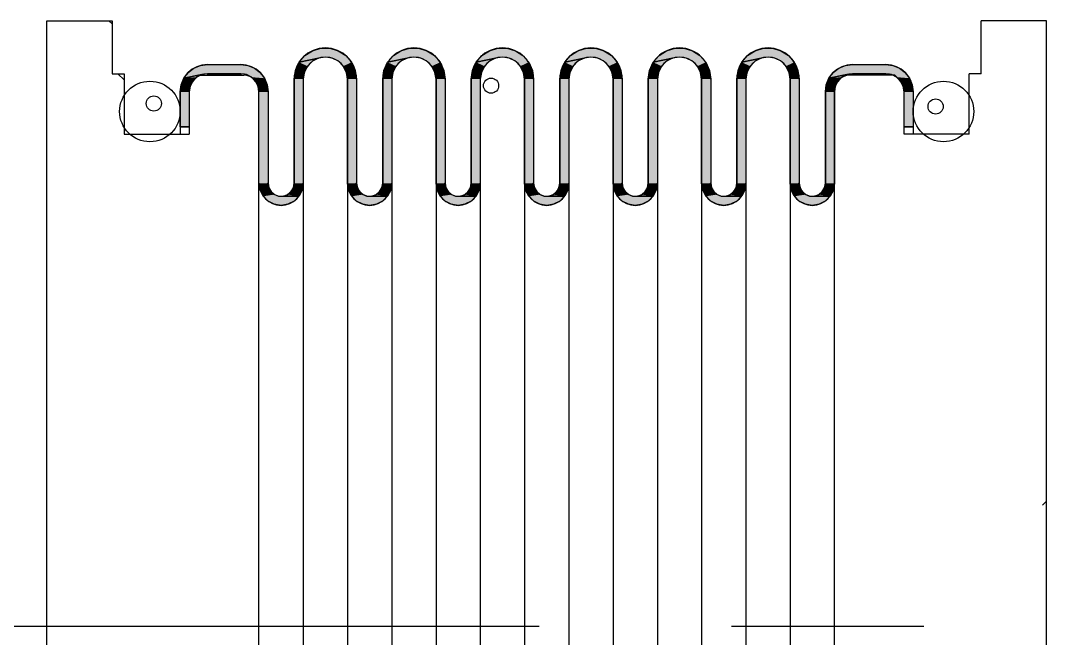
# Model space of a CAD drawing. Header units: millimetres. Extents: x -29 to 3384, y -388 to 1226.
# Drawn here: x 1459.04 to 1493.26, y 778.72 to 799.12 of the extents above; entities that cross this region are included whole.
import ezdxf

# ---------------------------------------------------------------- set-up
doc = ezdxf.new("R2010")
doc.units = ezdxf.units.MM
doc.linetypes.add('CENTER', pattern=[50.8, 31.75, -6.35, 6.35, -6.35])
doc.layers.add('DEFAULT_1', color=7, linetype='CENTER')

# ---------------------------------------------------------------- blocks, each defined once
blk = doc.blocks.new('*U2')
at = {"color": 2, "linetype": 'Continuous', "extrusion": (0, 0, -1)}
for points in [[(-117.36, 246.525), (-119.566, 246.208), (-116.866, 246.208)], [(-117.923, 246.69), (-119.072, 246.525), (-117.36, 246.525)], [(-119.072, 246.525), (-119.566, 246.208), (-117.36, 246.525)], [(-119.072, 246.525), (-117.923, 246.69), (-118.509, 246.69)], [(-116.866, 246.208), (-117.764, 246.04), (-116.482, 245.764)], [(-116.866, 246.208), (-118.216, 246.111), (-117.764, 246.04)], [(-119.566, 246.208), (-118.216, 246.111), (-116.866, 246.208)], [(-119.566, 246.208), (-118.668, 246.04), (-118.216, 246.111)], [(-119.566, 246.208), (-119.95, 245.764), (-118.668, 246.04)], [(-118.668, 246.04), (-119.95, 245.764), (-119.075, 245.832)], [(-119.075, 245.832), (-119.95, 245.764), (-119.398, 245.509)], [(-119.95, 245.764), (-120.194, 245.231), (-119.398, 245.509)], [(-119.398, 245.509), (-120.194, 245.231), (-119.606, 245.101)], [(-120.194, 245.231), (-120.277, 244.65), (-119.606, 245.101)], [(-119.606, 245.101), (-120.277, 244.65), (-119.677, 244.65)], [(-119.677, 244.65), (-120.277, 237.773), (-119.677, 237.773)], [(-120.277, 244.65), (-120.277, 237.773), (-119.677, 244.65)], [(-120.277, 237.773), (-119.749, 237.321), (-119.677, 237.773)]]:
    blk.add_solid(points, dxfattribs=at)
blk = doc.blocks.new('*U3')
at = {"color": 2, "linetype": 'Continuous', "extrusion": (0, 0, -1)}
for points in [[(-123.206, 246.525), (-125.412, 246.208), (-122.712, 246.208)], [(-123.769, 246.69), (-124.918, 246.525), (-123.206, 246.525)], [(-124.918, 246.525), (-125.412, 246.208), (-123.206, 246.525)], [(-124.918, 246.525), (-123.769, 246.69), (-124.355, 246.69)], [(-122.712, 246.208), (-123.61, 246.04), (-122.328, 245.764)], [(-122.712, 246.208), (-124.062, 246.111), (-123.61, 246.04)], [(-125.412, 246.208), (-124.062, 246.111), (-122.712, 246.208)], [(-125.412, 246.208), (-124.514, 246.04), (-124.062, 246.111)], [(-125.412, 246.208), (-125.796, 245.764), (-124.514, 246.04)], [(-124.514, 246.04), (-125.796, 245.764), (-124.921, 245.832)], [(-124.921, 245.832), (-125.796, 245.764), (-125.245, 245.509)], [(-125.796, 245.764), (-126.04, 245.231), (-125.245, 245.509)], [(-125.245, 245.509), (-126.04, 245.231), (-125.452, 245.101)], [(-126.04, 245.231), (-126.124, 244.65), (-125.452, 245.101)], [(-125.452, 245.101), (-126.124, 244.65), (-125.524, 244.65)], [(-125.524, 244.65), (-126.124, 237.773), (-125.524, 237.773)], [(-126.124, 244.65), (-126.124, 237.773), (-125.524, 244.65)], [(-126.124, 237.773), (-125.595, 237.321), (-125.524, 237.773)]]:
    blk.add_solid(points, dxfattribs=at)
blk = doc.blocks.new('*U4')
at = {"color": 2, "linetype": 'Continuous', "extrusion": (0, 0, -1)}
for points in [[(-129.052, 246.525), (-131.258, 246.208), (-128.558, 246.208)], [(-129.615, 246.69), (-130.765, 246.525), (-129.052, 246.525)], [(-130.765, 246.525), (-131.258, 246.208), (-129.052, 246.525)], [(-130.765, 246.525), (-129.615, 246.69), (-130.202, 246.69)], [(-128.558, 246.208), (-129.457, 246.04), (-128.174, 245.764)], [(-128.558, 246.208), (-129.908, 246.111), (-129.457, 246.04)], [(-131.258, 246.208), (-129.908, 246.111), (-128.558, 246.208)], [(-131.258, 246.208), (-130.36, 246.04), (-129.908, 246.111)], [(-131.258, 246.208), (-131.643, 245.764), (-130.36, 246.04)], [(-130.36, 246.04), (-131.643, 245.764), (-130.767, 245.832)], [(-130.767, 245.832), (-131.643, 245.764), (-131.091, 245.509)], [(-131.643, 245.764), (-131.886, 245.231), (-131.091, 245.509)], [(-131.091, 245.509), (-131.886, 245.231), (-131.298, 245.101)], [(-131.886, 245.231), (-131.97, 244.65), (-131.298, 245.101)], [(-131.298, 245.101), (-131.97, 244.65), (-131.37, 244.65)], [(-131.37, 244.65), (-131.97, 237.773), (-131.37, 237.773)], [(-131.97, 244.65), (-131.97, 237.773), (-131.37, 244.65)], [(-131.97, 237.773), (-131.441, 237.321), (-131.37, 237.773)]]:
    blk.add_solid(points, dxfattribs=at)
blk = doc.blocks.new('*U5')
at = {"color": 2, "linetype": 'Continuous', "extrusion": (0, 0, -1)}
for points in [[(-134.898, 246.525), (-137.104, 246.208), (-134.404, 246.208)], [(-135.461, 246.69), (-136.611, 246.525), (-134.898, 246.525)], [(-136.611, 246.525), (-137.104, 246.208), (-134.898, 246.525)], [(-136.611, 246.525), (-135.461, 246.69), (-136.048, 246.69)], [(-134.404, 246.208), (-135.303, 246.04), (-134.02, 245.764)], [(-134.404, 246.208), (-135.754, 246.111), (-135.303, 246.04)], [(-137.104, 246.208), (-135.754, 246.111), (-134.404, 246.208)], [(-137.104, 246.208), (-136.206, 246.04), (-135.754, 246.111)], [(-137.104, 246.208), (-137.489, 245.764), (-136.206, 246.04)], [(-136.206, 246.04), (-137.489, 245.764), (-136.613, 245.832)], [(-136.613, 245.832), (-137.489, 245.764), (-136.937, 245.509)], [(-137.489, 245.764), (-137.732, 245.231), (-136.937, 245.509)], [(-136.937, 245.509), (-137.732, 245.231), (-137.144, 245.101)], [(-137.732, 245.231), (-137.816, 244.65), (-137.144, 245.101)], [(-137.144, 245.101), (-137.816, 244.65), (-137.216, 244.65)], [(-137.216, 244.65), (-137.816, 237.773), (-137.216, 237.773)], [(-137.816, 244.65), (-137.816, 237.773), (-137.216, 244.65)], [(-137.816, 237.773), (-137.287, 237.321), (-137.216, 237.773)]]:
    blk.add_solid(points, dxfattribs=at)
blk = doc.blocks.new('*U6')
at = {"color": 2, "linetype": 'Continuous', "extrusion": (0, 0, -1)}
for points in [[(-140.744, 246.525), (-142.951, 246.208), (-140.251, 246.208)], [(-141.307, 246.69), (-142.457, 246.525), (-140.744, 246.525)], [(-142.457, 246.525), (-142.951, 246.208), (-140.744, 246.525)], [(-142.457, 246.525), (-141.307, 246.69), (-141.894, 246.69)], [(-140.251, 246.208), (-141.149, 246.04), (-139.866, 245.764)], [(-140.251, 246.208), (-141.601, 246.111), (-141.149, 246.04)], [(-142.951, 246.208), (-141.601, 246.111), (-140.251, 246.208)], [(-142.951, 246.208), (-142.052, 246.04), (-141.601, 246.111)], [(-142.951, 246.208), (-143.335, 245.764), (-142.052, 246.04)], [(-142.052, 246.04), (-143.335, 245.764), (-142.46, 245.832)], [(-142.46, 245.832), (-143.335, 245.764), (-142.783, 245.509)], [(-143.335, 245.764), (-143.579, 245.231), (-142.783, 245.509)], [(-142.783, 245.509), (-143.579, 245.231), (-142.991, 245.101)], [(-143.579, 245.231), (-143.662, 244.65), (-142.991, 245.101)], [(-142.991, 245.101), (-143.662, 244.65), (-143.062, 244.65)], [(-143.062, 244.65), (-143.662, 237.773), (-143.062, 237.773)], [(-143.662, 244.65), (-143.662, 237.773), (-143.062, 244.65)], [(-143.662, 237.773), (-143.134, 237.321), (-143.062, 237.773)]]:
    blk.add_solid(points, dxfattribs=at)
blk = doc.blocks.new('*U7')
at = {"color": 2, "linetype": 'Continuous', "extrusion": (0, 0, -1)}
for points in [[(-146.59, 246.525), (-148.797, 246.208), (-146.097, 246.208)], [(-147.153, 246.69), (-148.303, 246.525), (-146.59, 246.525)], [(-148.303, 246.525), (-148.797, 246.208), (-146.59, 246.525)], [(-148.303, 246.525), (-147.153, 246.69), (-147.74, 246.69)], [(-146.097, 246.208), (-146.995, 246.04), (-145.712, 245.764)], [(-146.097, 246.208), (-147.447, 246.111), (-146.995, 246.04)], [(-148.797, 246.208), (-147.447, 246.111), (-146.097, 246.208)], [(-148.797, 246.208), (-147.898, 246.04), (-147.447, 246.111)], [(-148.797, 246.208), (-149.181, 245.764), (-147.898, 246.04)], [(-147.898, 246.04), (-149.181, 245.764), (-148.306, 245.832)], [(-148.306, 245.832), (-149.181, 245.764), (-148.629, 245.509)], [(-149.181, 245.764), (-149.425, 245.231), (-148.629, 245.509)], [(-148.629, 245.509), (-149.425, 245.231), (-148.837, 245.101)], [(-149.425, 245.231), (-149.508, 244.65), (-148.837, 245.101)], [(-148.837, 245.101), (-149.508, 244.65), (-148.908, 244.65)], [(-148.908, 244.65), (-149.508, 237.773), (-148.908, 237.773)], [(-149.508, 244.65), (-149.508, 237.773), (-148.908, 244.65)], [(-149.508, 237.773), (-148.98, 237.321), (-148.908, 237.773)]]:
    blk.add_solid(points, dxfattribs=at)
blk = doc.blocks.new('*U8')
at = {"color": 2, "linetype": 'Continuous', "extrusion": (0, 0, -1)}
for points in [[(-116.482, 245.764), (-117.034, 245.509), (-116.238, 245.231)], [(-117.764, 246.04), (-117.357, 245.832), (-116.482, 245.764)], [(-117.357, 245.832), (-117.034, 245.509), (-116.482, 245.764)], [(-116.238, 245.231), (-116.826, 245.101), (-116.154, 244.65)], [(-116.826, 245.101), (-116.754, 244.65), (-116.154, 244.65)], [(-117.034, 245.509), (-116.826, 245.101), (-116.238, 245.231)], [(-116.154, 244.65), (-116.754, 237.773), (-116.154, 237.773)], [(-116.754, 244.65), (-116.754, 237.773), (-116.154, 244.65)], [(-116.154, 237.773), (-116.683, 237.321), (-116.102, 237.478)], [(-116.754, 237.773), (-116.683, 237.321), (-116.154, 237.773)], [(-115.724, 237.027), (-116.475, 236.914), (-115.442, 236.924)], [(-115.953, 237.219), (-116.475, 236.914), (-115.724, 237.027)], [(-116.102, 237.478), (-116.683, 237.321), (-115.953, 237.219)], [(-116.683, 237.321), (-116.475, 236.914), (-115.953, 237.219)]]:
    blk.add_solid(points, dxfattribs=at)
blk = doc.blocks.new('*U9')
at = {"color": 2, "linetype": 'Continuous', "extrusion": (0, 0, -1)}
for points in [[(-122.328, 245.764), (-122.88, 245.509), (-122.084, 245.231)], [(-123.61, 246.04), (-123.203, 245.832), (-122.328, 245.764)], [(-123.203, 245.832), (-122.88, 245.509), (-122.328, 245.764)], [(-122.084, 245.231), (-122.672, 245.101), (-122.001, 244.65)], [(-122.672, 245.101), (-122.601, 244.65), (-122.001, 244.65)], [(-122.88, 245.509), (-122.672, 245.101), (-122.084, 245.231)], [(-122.001, 244.65), (-122.601, 237.773), (-122.001, 237.773)], [(-122.601, 244.65), (-122.601, 237.773), (-122.001, 244.65)], [(-122.001, 237.773), (-122.529, 237.321), (-121.949, 237.478)], [(-122.601, 237.773), (-122.529, 237.321), (-122.001, 237.773)], [(-121.57, 237.027), (-122.321, 236.914), (-121.289, 236.924)], [(-121.799, 237.219), (-122.321, 236.914), (-121.57, 237.027)], [(-121.949, 237.478), (-122.529, 237.321), (-121.799, 237.219)], [(-122.529, 237.321), (-122.321, 236.914), (-121.799, 237.219)]]:
    blk.add_solid(points, dxfattribs=at)
blk = doc.blocks.new('*U10')
at = {"color": 2, "linetype": 'Continuous', "extrusion": (0, 0, -1)}
for points in [[(-128.174, 245.764), (-128.726, 245.509), (-127.93, 245.231)], [(-129.457, 246.04), (-129.049, 245.832), (-128.174, 245.764)], [(-129.049, 245.832), (-128.726, 245.509), (-128.174, 245.764)], [(-127.93, 245.231), (-128.518, 245.101), (-127.847, 244.65)], [(-128.518, 245.101), (-128.447, 244.65), (-127.847, 244.65)], [(-128.726, 245.509), (-128.518, 245.101), (-127.93, 245.231)], [(-127.847, 244.65), (-128.447, 237.773), (-127.847, 237.773)], [(-128.447, 244.65), (-128.447, 237.773), (-127.847, 244.65)], [(-127.847, 237.773), (-128.375, 237.321), (-127.795, 237.478)], [(-128.447, 237.773), (-128.375, 237.321), (-127.847, 237.773)], [(-127.416, 237.027), (-128.168, 236.914), (-127.135, 236.924)], [(-127.645, 237.219), (-128.168, 236.914), (-127.416, 237.027)], [(-127.795, 237.478), (-128.375, 237.321), (-127.645, 237.219)], [(-128.375, 237.321), (-128.168, 236.914), (-127.645, 237.219)]]:
    blk.add_solid(points, dxfattribs=at)
blk = doc.blocks.new('*U11')
at = {"color": 2, "linetype": 'Continuous', "extrusion": (0, 0, -1)}
for points in [[(-134.02, 245.764), (-134.572, 245.509), (-133.776, 245.231)], [(-135.303, 246.04), (-134.895, 245.832), (-134.02, 245.764)], [(-134.895, 245.832), (-134.572, 245.509), (-134.02, 245.764)], [(-133.776, 245.231), (-134.364, 245.101), (-133.693, 244.65)], [(-134.364, 245.101), (-134.293, 244.65), (-133.693, 244.65)], [(-134.572, 245.509), (-134.364, 245.101), (-133.776, 245.231)], [(-133.693, 244.65), (-134.293, 237.773), (-133.693, 237.773)], [(-134.293, 244.65), (-134.293, 237.773), (-133.693, 244.65)], [(-133.693, 237.773), (-134.221, 237.321), (-133.641, 237.478)], [(-134.293, 237.773), (-134.221, 237.321), (-133.693, 237.773)], [(-133.262, 237.027), (-134.014, 236.914), (-132.981, 236.924)], [(-133.491, 237.219), (-134.014, 236.914), (-133.262, 237.027)], [(-133.641, 237.478), (-134.221, 237.321), (-133.491, 237.219)], [(-134.221, 237.321), (-134.014, 236.914), (-133.491, 237.219)]]:
    blk.add_solid(points, dxfattribs=at)
blk = doc.blocks.new('*U12')
at = {"color": 2, "linetype": 'Continuous', "extrusion": (0, 0, -1)}
for points in [[(-139.866, 245.764), (-140.418, 245.509), (-139.623, 245.231)], [(-141.149, 246.04), (-140.741, 245.832), (-139.866, 245.764)], [(-140.741, 245.832), (-140.418, 245.509), (-139.866, 245.764)], [(-139.623, 245.231), (-140.211, 245.101), (-139.539, 244.65)], [(-140.211, 245.101), (-140.139, 244.65), (-139.539, 244.65)], [(-140.418, 245.509), (-140.211, 245.101), (-139.623, 245.231)], [(-139.539, 244.65), (-140.139, 237.773), (-139.539, 237.773)], [(-140.139, 244.65), (-140.139, 237.773), (-139.539, 244.65)], [(-139.539, 237.773), (-140.067, 237.321), (-139.487, 237.478)], [(-140.139, 237.773), (-140.067, 237.321), (-139.539, 237.773)], [(-139.108, 237.027), (-139.86, 236.914), (-138.827, 236.924)], [(-139.337, 237.219), (-139.86, 236.914), (-139.108, 237.027)], [(-139.487, 237.478), (-140.067, 237.321), (-139.337, 237.219)], [(-140.067, 237.321), (-139.86, 236.914), (-139.337, 237.219)]]:
    blk.add_solid(points, dxfattribs=at)
blk = doc.blocks.new('*U13')
at = {"color": 2, "linetype": 'Continuous', "extrusion": (0, 0, -1)}
for points in [[(-145.712, 245.764), (-146.264, 245.509), (-145.469, 245.231)], [(-146.995, 246.04), (-146.588, 245.832), (-145.712, 245.764)], [(-146.588, 245.832), (-146.264, 245.509), (-145.712, 245.764)], [(-145.469, 245.231), (-146.057, 245.101), (-145.385, 244.65)], [(-146.057, 245.101), (-145.985, 244.65), (-145.385, 244.65)], [(-146.264, 245.509), (-146.057, 245.101), (-145.469, 245.231)], [(-145.385, 244.65), (-145.985, 237.773), (-145.385, 237.773)], [(-145.985, 244.65), (-145.985, 237.773), (-145.385, 244.65)], [(-145.385, 237.773), (-145.914, 237.321), (-145.333, 237.478)], [(-145.985, 237.773), (-145.914, 237.321), (-145.385, 237.773)], [(-144.954, 237.027), (-145.706, 236.914), (-144.673, 236.924)], [(-145.184, 237.219), (-145.706, 236.914), (-144.954, 237.027)], [(-145.333, 237.478), (-145.914, 237.321), (-145.184, 237.219)], [(-145.914, 237.321), (-145.706, 236.914), (-145.184, 237.219)]]:
    blk.add_solid(points, dxfattribs=at)
blk = doc.blocks.new('*U14')
at = {"color": 2, "linetype": 'Continuous', "extrusion": (0, 0, -1)}
for points in [[(-109.159, 245.084), (-110.061, 244.953), (-108.872, 244.711)], [(-109.531, 245.37), (-113.904, 245.084), (-109.159, 245.084)], [(-109.159, 245.084), (-110.431, 245.011), (-110.061, 244.953)], [(-113.904, 245.084), (-110.431, 245.011), (-109.159, 245.084)], [(-109.965, 245.55), (-113.531, 245.37), (-109.531, 245.37)], [(-113.531, 245.37), (-113.904, 245.084), (-109.531, 245.37)], [(-110.431, 245.611), (-113.097, 245.55), (-109.965, 245.55)], [(-113.097, 245.55), (-113.531, 245.37), (-109.965, 245.55)], [(-113.097, 245.55), (-110.431, 245.611), (-112.631, 245.611)], [(-113.904, 245.084), (-112.631, 245.011), (-110.431, 245.011)], [(-113.904, 245.084), (-113.002, 244.953), (-112.631, 245.011)], [(-113.904, 245.084), (-114.19, 244.711), (-113.002, 244.953)], [(-113.002, 244.953), (-114.19, 244.711), (-113.337, 244.782)], [(-113.337, 244.782), (-114.19, 244.711), (-113.602, 244.517)], [(-114.19, 244.711), (-114.37, 244.277), (-113.602, 244.517)], [(-113.602, 244.517), (-114.37, 244.277), (-113.773, 244.182)], [(-114.37, 244.277), (-114.431, 243.811), (-113.773, 244.182)], [(-113.773, 244.182), (-114.431, 243.811), (-113.831, 243.811)], [(-113.831, 243.811), (-114.431, 237.773), (-113.831, 237.773)], [(-114.431, 243.811), (-114.431, 237.773), (-113.831, 243.811)], [(-114.431, 237.773), (-113.903, 237.321), (-113.831, 237.773)]]:
    blk.add_solid(points, dxfattribs=at)
blk = doc.blocks.new('*U15')
at = {"color": 2, "linetype": 'Continuous', "extrusion": (0, 0, -1)}
for points in [[(-151.759, 245.084), (-152.661, 244.953), (-151.472, 244.711)], [(-152.131, 245.37), (-156.504, 245.084), (-151.759, 245.084)], [(-151.759, 245.084), (-153.031, 245.011), (-152.661, 244.953)], [(-156.504, 245.084), (-153.031, 245.011), (-151.759, 245.084)], [(-152.565, 245.55), (-156.131, 245.37), (-152.131, 245.37)], [(-156.131, 245.37), (-156.504, 245.084), (-152.131, 245.37)], [(-153.031, 245.611), (-155.697, 245.55), (-152.565, 245.55)], [(-155.697, 245.55), (-156.131, 245.37), (-152.565, 245.55)], [(-155.697, 245.55), (-153.031, 245.611), (-155.231, 245.611)], [(-156.504, 245.084), (-155.231, 245.011), (-153.031, 245.011)], [(-156.504, 245.084), (-155.602, 244.953), (-155.231, 245.011)], [(-156.504, 245.084), (-156.79, 244.711), (-155.602, 244.953)], [(-155.602, 244.953), (-156.79, 244.711), (-155.937, 244.782)], [(-155.937, 244.782), (-156.79, 244.711), (-156.202, 244.517)], [(-156.79, 244.711), (-156.97, 244.277), (-156.202, 244.517)], [(-156.202, 244.517), (-156.97, 244.277), (-156.373, 244.182)], [(-156.97, 244.277), (-157.031, 243.811), (-156.373, 244.182)], [(-156.373, 244.182), (-157.031, 243.811), (-156.431, 243.811)], [(-156.431, 243.811), (-157.031, 241.511), (-156.431, 241.511)], [(-157.031, 243.811), (-157.031, 241.511), (-156.431, 243.811)]]:
    blk.add_solid(points, dxfattribs=at)
blk = doc.blocks.new('*U16')
at = {"color": 2, "linetype": 'Continuous', "extrusion": (0, 0, -1)}
for points in [[(-108.872, 244.711), (-109.461, 244.517), (-108.693, 244.277)], [(-109.461, 244.517), (-109.29, 244.182), (-108.693, 244.277)], [(-110.061, 244.953), (-109.726, 244.782), (-108.872, 244.711)], [(-109.726, 244.782), (-109.461, 244.517), (-108.872, 244.711)], [(-108.693, 244.277), (-109.29, 244.182), (-108.631, 243.811)], [(-109.29, 244.182), (-109.231, 243.811), (-108.631, 243.811)], [(-108.631, 243.811), (-109.231, 241.511), (-108.631, 241.511)], [(-109.231, 243.811), (-109.231, 241.511), (-108.631, 243.811)]]:
    blk.add_solid(points, dxfattribs=at)
blk = doc.blocks.new('*U17')
at = {"color": 2, "linetype": 'Continuous', "extrusion": (0, 0, -1)}
for points in [[(-151.472, 244.711), (-152.061, 244.517), (-151.293, 244.277)], [(-152.061, 244.517), (-151.89, 244.182), (-151.293, 244.277)], [(-152.661, 244.953), (-152.326, 244.782), (-151.472, 244.711)], [(-152.326, 244.782), (-152.061, 244.517), (-151.472, 244.711)], [(-151.293, 244.277), (-151.89, 244.182), (-151.231, 243.811)], [(-151.89, 244.182), (-151.831, 243.811), (-151.231, 243.811)], [(-151.231, 243.811), (-151.831, 237.773), (-151.231, 237.773)], [(-151.831, 243.811), (-151.831, 237.773), (-151.231, 243.811)], [(-151.231, 237.773), (-151.76, 237.321), (-151.179, 237.478)], [(-151.831, 237.773), (-151.76, 237.321), (-151.231, 237.773)], [(-150.801, 237.027), (-151.552, 236.914), (-150.519, 236.924)], [(-151.03, 237.219), (-151.552, 236.914), (-150.801, 237.027)], [(-151.179, 237.478), (-151.76, 237.321), (-151.03, 237.219)], [(-151.76, 237.321), (-151.552, 236.914), (-151.03, 237.219)]]:
    blk.add_solid(points, dxfattribs=at)
blk = doc.blocks.new('*U18')
at = {"color": 2, "linetype": 'Continuous', "extrusion": (0, 0, -1)}
for points in [[(-114.431, 237.773), (-114.483, 237.478), (-113.903, 237.321)], [(-114.483, 237.478), (-114.633, 237.219), (-113.903, 237.321)], [(-113.903, 237.321), (-114.633, 237.219), (-114.11, 236.914)]]:
    blk.add_solid(points, dxfattribs=at)
blk = doc.blocks.new('*U19')
at = {"color": 2, "linetype": 'Continuous', "extrusion": (0, 0, -1)}
for points in [[(-120.277, 237.773), (-120.329, 237.478), (-119.749, 237.321)], [(-120.329, 237.478), (-120.479, 237.219), (-119.749, 237.321)], [(-119.749, 237.321), (-120.479, 237.219), (-119.957, 236.914)]]:
    blk.add_solid(points, dxfattribs=at)
blk = doc.blocks.new('*U20')
at = {"color": 2, "linetype": 'Continuous', "extrusion": (0, 0, -1)}
for points in [[(-126.124, 237.773), (-126.176, 237.478), (-125.595, 237.321)], [(-126.176, 237.478), (-126.325, 237.219), (-125.595, 237.321)], [(-125.595, 237.321), (-126.325, 237.219), (-125.803, 236.914)]]:
    blk.add_solid(points, dxfattribs=at)
blk = doc.blocks.new('*U21')
at = {"color": 2, "linetype": 'Continuous', "extrusion": (0, 0, -1)}
for points in [[(-131.97, 237.773), (-132.022, 237.478), (-131.441, 237.321)], [(-132.022, 237.478), (-132.171, 237.219), (-131.441, 237.321)], [(-131.441, 237.321), (-132.171, 237.219), (-131.649, 236.914)]]:
    blk.add_solid(points, dxfattribs=at)
blk = doc.blocks.new('*U22')
at = {"color": 2, "linetype": 'Continuous', "extrusion": (0, 0, -1)}
for points in [[(-137.816, 237.773), (-137.868, 237.478), (-137.287, 237.321)], [(-137.868, 237.478), (-138.018, 237.219), (-137.287, 237.321)], [(-137.287, 237.321), (-138.018, 237.219), (-137.495, 236.914)]]:
    blk.add_solid(points, dxfattribs=at)
blk = doc.blocks.new('*U23')
at = {"color": 2, "linetype": 'Continuous', "extrusion": (0, 0, -1)}
for points in [[(-143.662, 237.773), (-143.714, 237.478), (-143.134, 237.321)], [(-143.714, 237.478), (-143.864, 237.219), (-143.134, 237.321)], [(-143.134, 237.321), (-143.864, 237.219), (-143.341, 236.914)]]:
    blk.add_solid(points, dxfattribs=at)
blk = doc.blocks.new('*U24')
at = {"color": 2, "linetype": 'Continuous', "extrusion": (0, 0, -1)}
for points in [[(-149.508, 237.773), (-149.56, 237.478), (-148.98, 237.321)], [(-149.56, 237.478), (-149.71, 237.219), (-148.98, 237.321)], [(-148.98, 237.321), (-149.71, 237.219), (-149.187, 236.914)]]:
    blk.add_solid(points, dxfattribs=at)
blk = doc.blocks.new('*U25')
at = {"color": 2, "linetype": 'Continuous', "extrusion": (0, 0, -1)}
for points in [[(-114.633, 237.219), (-114.862, 237.027), (-114.11, 236.914)], [(-114.862, 237.027), (-115.143, 236.924), (-114.11, 236.914)], [(-115.442, 236.924), (-116.475, 236.914), (-114.11, 236.914)], [(-114.11, 236.914), (-115.143, 236.924), (-115.442, 236.924)], [(-114.11, 236.914), (-116.152, 236.59), (-114.434, 236.59)], [(-116.475, 236.914), (-116.152, 236.59), (-114.11, 236.914)], [(-114.434, 236.59), (-115.745, 236.383), (-114.841, 236.383)], [(-116.152, 236.59), (-115.745, 236.383), (-114.434, 236.59)], [(-115.745, 236.383), (-115.293, 236.311), (-114.841, 236.383)]]:
    blk.add_solid(points, dxfattribs=at)
blk = doc.blocks.new('*U26')
at = {"color": 2, "linetype": 'Continuous', "extrusion": (0, 0, -1)}
for points in [[(-120.479, 237.219), (-120.708, 237.027), (-119.957, 236.914)], [(-120.708, 237.027), (-120.989, 236.924), (-119.957, 236.914)], [(-121.289, 236.924), (-122.321, 236.914), (-119.957, 236.914)], [(-119.957, 236.914), (-120.989, 236.924), (-121.289, 236.924)], [(-119.957, 236.914), (-121.998, 236.59), (-120.28, 236.59)], [(-122.321, 236.914), (-121.998, 236.59), (-119.957, 236.914)], [(-120.28, 236.59), (-121.591, 236.383), (-120.687, 236.383)], [(-121.998, 236.59), (-121.591, 236.383), (-120.28, 236.59)], [(-121.591, 236.383), (-121.139, 236.311), (-120.687, 236.383)]]:
    blk.add_solid(points, dxfattribs=at)
blk = doc.blocks.new('*U27')
at = {"color": 2, "linetype": 'Continuous', "extrusion": (0, 0, -1)}
for points in [[(-126.325, 237.219), (-126.554, 237.027), (-125.803, 236.914)], [(-126.554, 237.027), (-126.836, 236.924), (-125.803, 236.914)], [(-127.135, 236.924), (-128.168, 236.914), (-125.803, 236.914)], [(-125.803, 236.914), (-126.836, 236.924), (-127.135, 236.924)], [(-125.803, 236.914), (-127.844, 236.59), (-126.126, 236.59)], [(-128.168, 236.914), (-127.844, 236.59), (-125.803, 236.914)], [(-126.126, 236.59), (-127.437, 236.383), (-126.534, 236.383)], [(-127.844, 236.59), (-127.437, 236.383), (-126.126, 236.59)], [(-127.437, 236.383), (-126.985, 236.311), (-126.534, 236.383)]]:
    blk.add_solid(points, dxfattribs=at)
blk = doc.blocks.new('*U28')
at = {"color": 2, "linetype": 'Continuous', "extrusion": (0, 0, -1)}
for points in [[(-132.171, 237.219), (-132.401, 237.027), (-131.649, 236.914)], [(-132.401, 237.027), (-132.682, 236.924), (-131.649, 236.914)], [(-132.981, 236.924), (-134.014, 236.914), (-131.649, 236.914)], [(-131.649, 236.914), (-132.682, 236.924), (-132.981, 236.924)], [(-131.649, 236.914), (-133.69, 236.59), (-131.972, 236.59)], [(-134.014, 236.914), (-133.69, 236.59), (-131.649, 236.914)], [(-131.972, 236.59), (-133.283, 236.383), (-132.38, 236.383)], [(-133.69, 236.59), (-133.283, 236.383), (-131.972, 236.59)], [(-133.283, 236.383), (-132.831, 236.311), (-132.38, 236.383)]]:
    blk.add_solid(points, dxfattribs=at)
blk = doc.blocks.new('*U29')
at = {"color": 2, "linetype": 'Continuous', "extrusion": (0, 0, -1)}
for points in [[(-138.018, 237.219), (-138.247, 237.027), (-137.495, 236.914)], [(-138.247, 237.027), (-138.528, 236.924), (-137.495, 236.914)], [(-138.827, 236.924), (-139.86, 236.914), (-137.495, 236.914)], [(-137.495, 236.914), (-138.528, 236.924), (-138.827, 236.924)], [(-137.495, 236.914), (-139.537, 236.59), (-137.818, 236.59)], [(-139.86, 236.914), (-139.537, 236.59), (-137.495, 236.914)], [(-137.818, 236.59), (-139.129, 236.383), (-138.226, 236.383)], [(-139.537, 236.59), (-139.129, 236.383), (-137.818, 236.59)], [(-139.129, 236.383), (-138.677, 236.311), (-138.226, 236.383)]]:
    blk.add_solid(points, dxfattribs=at)
blk = doc.blocks.new('*U30')
at = {"color": 2, "linetype": 'Continuous', "extrusion": (0, 0, -1)}
for points in [[(-143.864, 237.219), (-144.093, 237.027), (-143.341, 236.914)], [(-144.093, 237.027), (-144.374, 236.924), (-143.341, 236.914)], [(-144.673, 236.924), (-145.706, 236.914), (-143.341, 236.914)], [(-143.341, 236.914), (-144.374, 236.924), (-144.673, 236.924)], [(-143.341, 236.914), (-145.383, 236.59), (-143.665, 236.59)], [(-145.706, 236.914), (-145.383, 236.59), (-143.341, 236.914)], [(-143.665, 236.59), (-144.975, 236.383), (-144.072, 236.383)], [(-145.383, 236.59), (-144.975, 236.383), (-143.665, 236.59)], [(-144.975, 236.383), (-144.524, 236.311), (-144.072, 236.383)]]:
    blk.add_solid(points, dxfattribs=at)
blk = doc.blocks.new('*U31')
at = {"color": 2, "linetype": 'Continuous', "extrusion": (0, 0, -1)}
for points in [[(-149.71, 237.219), (-149.939, 237.027), (-149.187, 236.914)], [(-149.939, 237.027), (-150.22, 236.924), (-149.187, 236.914)], [(-150.519, 236.924), (-151.552, 236.914), (-149.187, 236.914)], [(-149.187, 236.914), (-150.22, 236.924), (-150.519, 236.924)], [(-149.187, 236.914), (-151.229, 236.59), (-149.511, 236.59)], [(-151.552, 236.914), (-151.229, 236.59), (-149.187, 236.914)], [(-149.511, 236.59), (-150.821, 236.383), (-149.918, 236.383)], [(-151.229, 236.59), (-150.821, 236.383), (-149.511, 236.59)], [(-150.821, 236.383), (-150.37, 236.311), (-149.918, 236.383)]]:
    blk.add_solid(points, dxfattribs=at)

msp = doc.modelspace()

# ---------------------------------------------------------------- linework, layer by layer
at = {"color": 7, "linetype": 'Continuous'}
for p, q in [((1459.90076, 759.11907), (1459.90076, 799.11907)), ((1459.90076, 799.11907), (1462.05076, 799.11907)), ((1462.05076, 799.11907), (1462.05076, 797.36907)), ((1490.75076, 797.36907), (1490.75076, 799.11907)), ((1492.90076, 799.11907), (1490.75076, 799.11907)), ((1492.90076, 759.11907), (1492.90076, 799.11907)), ((1465.20076, 797.66907), (1466.30076, 797.66907)), ((1486.50076, 797.66907), (1487.60076, 797.66907)), ((1462.05076, 797.36907), (1462.45076, 797.36907)), ((1462.45076, 797.36907), (1462.45076, 795.36907)), ((1464.60076, 797.01907), (1464.90076, 797.31907)), ((1464.90076, 797.31907), (1466.40076, 797.31907)), ((1465.20076, 797.36907), (1465.20076, 797.31907)), ((1465.20076, 797.36907), (1466.30076, 797.36907)), ((1466.30076, 797.36907), (1466.30076, 797.31907)), ((1468.06229, 797.1883), (1468.06229, 793.74983)), ((1468.36229, 797.1883), (1468.36229, 761.04983)), ((1469.82383, 797.1883), (1469.82383, 761.04983)), ((1470.12383, 797.1883), (1470.12383, 793.74983)), ((1470.98537, 797.1883), (1470.98537, 793.74983)), ((1471.28537, 797.1883), (1471.28537, 761.04983)), ((1472.74691, 797.1883), (1472.74691, 761.04983)), ((1473.04691, 797.1883), (1473.04691, 793.74983)), ((1473.90845, 797.1883), (1473.90845, 793.74983)), ((1474.20845, 797.1883), (1474.20845, 761.04983)), ((1475.66999, 797.1883), (1475.66999, 761.04983)), ((1475.96999, 797.1883), (1475.96999, 793.74983)), ((1476.83153, 797.1883), (1476.83153, 793.74983)), ((1477.13153, 797.1883), (1477.13153, 761.04983)), ((1478.59306, 797.1883), (1478.59306, 761.04983)), ((1478.89306, 797.1883), (1478.89306, 793.74983)), ((1479.7546, 797.1883), (1479.7546, 793.74983)), ((1480.0546, 797.1883), (1480.0546, 761.04983)), ((1481.51614, 797.1883), (1481.51614, 761.04983)), ((1481.81614, 797.1883), (1481.81614, 793.74983)), ((1482.67768, 797.1883), (1482.67768, 793.74983)), ((1482.97768, 797.1883), (1482.97768, 761.04983)), ((1484.43922, 797.1883), (1484.43922, 761.04983)), ((1484.73922, 797.1883), (1484.73922, 793.74983)), ((1487.90076, 797.31907), (1486.40076, 797.31907)), ((1486.50076, 797.36907), (1486.50076, 797.31907)), ((1486.50076, 797.36907), (1487.60076, 797.36907)), ((1487.60076, 797.36907), (1487.60076, 797.31907)), ((1488.20076, 797.01907), (1487.90076, 797.31907)), ((1490.35076, 795.36907), (1490.35076, 797.36907)), ((1490.75076, 797.36907), (1490.35076, 797.36907)), ((1464.30076, 796.76907), (1464.30076, 795.36907)), ((1464.60076, 797.01907), (1464.60076, 795.36907)), ((1466.90076, 761.41907), (1466.90076, 796.81907)), ((1467.20076, 796.76907), (1467.20076, 793.74983)), ((1485.60076, 796.76907), (1485.60076, 793.74983)), ((1485.90076, 761.41907), (1485.90076, 796.81907)), ((1488.20076, 795.36907), (1488.20076, 797.01907)), ((1488.50076, 796.76907), (1488.50076, 795.36907)), ((1462.45076, 795.36907), (1464.60076, 795.36907)), ((1464.30076, 795.61907), (1464.60076, 795.61907)), ((1488.20076, 795.61907), (1488.50076, 795.61907)), ((1490.35076, 795.36907), (1488.20076, 795.36907))]:
    msp.add_line(p, q, dxfattribs=at)
at = {"color": 2, "linetype": 'Continuous'}
for p, q in [((1462.05076, 799.01773), (1461.94942, 799.11907)), ((1468.86724, 797.8833), (1468.66353, 797.7795)), ((1471.79032, 797.8833), (1471.58661, 797.7795)), ((1474.7134, 797.8833), (1474.50968, 797.7795)), ((1477.63647, 797.8833), (1477.43276, 797.7795)), ((1480.55955, 797.8833), (1480.35584, 797.7795)), ((1483.48263, 797.8833), (1483.27891, 797.7795)), ((1464.96782, 797.6384), (1465.20076, 797.66907)), ((1486.26782, 797.6384), (1486.50076, 797.66907)), ((1462.45076, 797.16485), (1462.24654, 797.36907)), ((1465.01535, 797.3397), (1464.84808, 797.25448)), ((1486.31535, 797.3397), (1486.14808, 797.25448)), ((1467.20076, 793.74983), (1467.22673, 793.6025)), ((1470.12383, 793.74983), (1470.14981, 793.6025)), ((1473.04691, 793.74983), (1473.07289, 793.6025)), ((1475.96999, 793.74983), (1475.99597, 793.6025)), ((1478.89306, 793.74983), (1478.91904, 793.6025)), ((1481.81614, 793.74983), (1481.84212, 793.6025)), ((1484.73922, 793.74983), (1484.7652, 793.6025)), ((1492.7759, 783.11907), (1492.90076, 783.24392))]:
    msp.add_line(p, q, dxfattribs=at)
for points in [[(1468.66487, 798.12592), (1468.94637, 798.20857), (1469.23976, 798.20857), (1469.52126, 798.12592), (1469.76807, 797.9673), (1469.9602, 797.74557), (1470.08208, 797.4787), (1470.12383, 797.1883), (1470.12383, 793.74983), (1469.8596, 793.52401), (1469.82383, 793.74983), (1469.82383, 797.1883), (1469.78807, 797.41412), (1469.68427, 797.61783), (1469.5226, 797.7795), (1469.31888, 797.8833), (1469.09306, 797.91907), (1468.86724, 797.8833), (1468.22593, 797.74557), (1468.41805, 797.9673), (1468.66487, 798.12592)], [(1469.82383, 797.1883), (1469.78807, 797.41412), (1469.68427, 797.61783), (1469.5226, 797.7795), (1469.31888, 797.8833), (1469.09306, 797.91907), (1468.86724, 797.8833), (1468.22593, 797.74557), (1468.41805, 797.9673), (1468.66487, 798.12592)], [(1468.66487, 798.12592), (1468.94637, 798.20857), (1469.23976, 798.20857), (1469.52126, 798.12592), (1469.76807, 797.9673), (1469.9602, 797.74557), (1470.08208, 797.4787), (1470.12383, 797.1883)], [(1471.58794, 798.12592), (1471.86945, 798.20857), (1472.16283, 798.20857), (1472.44434, 798.12592), (1472.69115, 797.9673), (1472.88328, 797.74557), (1473.00516, 797.4787), (1473.04691, 797.1883), (1473.04691, 793.74983), (1472.78268, 793.52401), (1472.74691, 793.74983), (1472.74691, 797.1883), (1472.71114, 797.41412), (1472.60735, 797.61783), (1472.44568, 797.7795), (1472.24196, 797.8833), (1472.01614, 797.91907), (1471.79032, 797.8833), (1471.149, 797.74557), (1471.34113, 797.9673), (1471.58794, 798.12592)], [(1472.74691, 797.1883), (1472.71114, 797.41412), (1472.60735, 797.61783), (1472.44568, 797.7795), (1472.24196, 797.8833), (1472.01614, 797.91907), (1471.79032, 797.8833), (1471.149, 797.74557), (1471.34113, 797.9673), (1471.58794, 798.12592)], [(1471.58794, 798.12592), (1471.86945, 798.20857), (1472.16283, 798.20857), (1472.44434, 798.12592), (1472.69115, 797.9673), (1472.88328, 797.74557), (1473.00516, 797.4787), (1473.04691, 797.1883)], [(1474.51102, 798.12592), (1474.79252, 798.20857), (1475.08591, 798.20857), (1475.36741, 798.12592), (1475.61423, 797.9673), (1475.80636, 797.74557), (1475.92823, 797.4787), (1475.96999, 797.1883), (1475.96999, 793.74983), (1475.70575, 793.52401), (1475.66999, 793.74983), (1475.66999, 797.1883), (1475.63422, 797.41412), (1475.53042, 797.61783), (1475.36875, 797.7795), (1475.16504, 797.8833), (1474.93922, 797.91907), (1474.7134, 797.8833), (1474.07208, 797.74557), (1474.26421, 797.9673), (1474.51102, 798.12592)], [(1475.66999, 797.1883), (1475.63422, 797.41412), (1475.53042, 797.61783), (1475.36875, 797.7795), (1475.16504, 797.8833), (1474.93922, 797.91907), (1474.7134, 797.8833), (1474.07208, 797.74557), (1474.26421, 797.9673), (1474.51102, 798.12592)], [(1474.51102, 798.12592), (1474.79252, 798.20857), (1475.08591, 798.20857), (1475.36741, 798.12592), (1475.61423, 797.9673), (1475.80636, 797.74557), (1475.92823, 797.4787), (1475.96999, 797.1883)], [(1477.4341, 798.12592), (1477.7156, 798.20857), (1478.00899, 798.20857), (1478.29049, 798.12592), (1478.5373, 797.9673), (1478.72943, 797.74557), (1478.85131, 797.4787), (1478.89306, 797.1883), (1478.89306, 793.74983), (1478.62883, 793.52401), (1478.59306, 793.74983), (1478.59306, 797.1883), (1478.5573, 797.41412), (1478.4535, 797.61783), (1478.29183, 797.7795), (1478.08811, 797.8833), (1477.86229, 797.91907), (1477.63647, 797.8833), (1476.99516, 797.74557), (1477.18728, 797.9673), (1477.4341, 798.12592)], [(1478.59306, 797.1883), (1478.5573, 797.41412), (1478.4535, 797.61783), (1478.29183, 797.7795), (1478.08811, 797.8833), (1477.86229, 797.91907), (1477.63647, 797.8833), (1476.99516, 797.74557), (1477.18728, 797.9673), (1477.4341, 798.12592)], [(1477.4341, 798.12592), (1477.7156, 798.20857), (1478.00899, 798.20857), (1478.29049, 798.12592), (1478.5373, 797.9673), (1478.72943, 797.74557), (1478.85131, 797.4787), (1478.89306, 797.1883)], [(1480.35717, 798.12592), (1480.63868, 798.20857), (1480.93206, 798.20857), (1481.21357, 798.12592), (1481.46038, 797.9673), (1481.65251, 797.74557), (1481.77439, 797.4787), (1481.81614, 797.1883), (1481.81614, 793.74983), (1481.55191, 793.52401), (1481.51614, 793.74983), (1481.51614, 797.1883), (1481.48037, 797.41412), (1481.37658, 797.61783), (1481.21491, 797.7795), (1481.01119, 797.8833), (1480.78537, 797.91907), (1480.55955, 797.8833), (1479.91823, 797.74557), (1480.11036, 797.9673), (1480.35717, 798.12592)], [(1481.51614, 797.1883), (1481.48037, 797.41412), (1481.37658, 797.61783), (1481.21491, 797.7795), (1481.01119, 797.8833), (1480.78537, 797.91907), (1480.55955, 797.8833), (1479.91823, 797.74557), (1480.11036, 797.9673), (1480.35717, 798.12592)], [(1480.35717, 798.12592), (1480.63868, 798.20857), (1480.93206, 798.20857), (1481.21357, 798.12592), (1481.46038, 797.9673), (1481.65251, 797.74557), (1481.77439, 797.4787), (1481.81614, 797.1883)], [(1483.28025, 798.12592), (1483.56175, 798.20857), (1483.85514, 798.20857), (1484.13665, 798.12592), (1484.38346, 797.9673), (1484.57559, 797.74557), (1484.69746, 797.4787), (1484.73922, 797.1883), (1484.73922, 793.74983), (1484.47498, 793.52401), (1484.43922, 793.74983), (1484.43922, 797.1883), (1484.40345, 797.41412), (1484.29965, 797.61783), (1484.13798, 797.7795), (1483.93427, 797.8833), (1483.70845, 797.91907), (1483.48263, 797.8833), (1482.84131, 797.74557), (1483.03344, 797.9673), (1483.28025, 798.12592)], [(1484.43922, 797.1883), (1484.40345, 797.41412), (1484.29965, 797.61783), (1484.13798, 797.7795), (1483.93427, 797.8833), (1483.70845, 797.91907), (1483.48263, 797.8833), (1482.84131, 797.74557), (1483.03344, 797.9673), (1483.28025, 798.12592)], [(1483.28025, 798.12592), (1483.56175, 798.20857), (1483.85514, 798.20857), (1484.13665, 798.12592), (1484.38346, 797.9673), (1484.57559, 797.74557), (1484.69746, 797.4787), (1484.73922, 797.1883)], [(1468.66353, 797.7795), (1468.50186, 797.61783), (1468.39806, 797.41412), (1468.36229, 797.1883), (1468.36229, 793.74983), (1468.32653, 793.52401), (1468.22273, 793.3203), (1467.70633, 793.32561), (1467.84691, 793.37678), (1467.96151, 793.47294), (1468.03632, 793.6025), (1468.06229, 793.74983), (1468.06229, 797.1883), (1468.10405, 797.4787), (1468.22593, 797.74557), (1468.86724, 797.8833), (1468.66353, 797.7795)], [(1468.06229, 797.1883), (1468.10405, 797.4787), (1468.22593, 797.74557)], [(1468.66353, 797.7795), (1468.50186, 797.61783), (1468.39806, 797.41412), (1468.36229, 797.1883)], [(1471.58661, 797.7795), (1471.42494, 797.61783), (1471.32114, 797.41412), (1471.28537, 797.1883), (1471.28537, 793.74983), (1471.2496, 793.52401), (1471.14581, 793.3203), (1470.6294, 793.32561), (1470.76999, 793.37678), (1470.88459, 793.47294), (1470.95939, 793.6025), (1470.98537, 793.74983), (1470.98537, 797.1883), (1471.02712, 797.4787), (1471.149, 797.74557), (1471.79032, 797.8833), (1471.58661, 797.7795)], [(1470.98537, 797.1883), (1471.02712, 797.4787), (1471.149, 797.74557)], [(1471.58661, 797.7795), (1471.42494, 797.61783), (1471.32114, 797.41412), (1471.28537, 797.1883)], [(1474.50968, 797.7795), (1474.34801, 797.61783), (1474.24421, 797.41412), (1474.20845, 797.1883), (1474.20845, 793.74983), (1474.17268, 793.52401), (1474.06888, 793.3203), (1473.55248, 793.32561), (1473.69306, 793.37678), (1473.80767, 793.47294), (1473.88247, 793.6025), (1473.90845, 793.74983), (1473.90845, 797.1883), (1473.9502, 797.4787), (1474.07208, 797.74557), (1474.7134, 797.8833), (1474.50968, 797.7795)], [(1473.90845, 797.1883), (1473.9502, 797.4787), (1474.07208, 797.74557)], [(1474.50968, 797.7795), (1474.34801, 797.61783), (1474.24421, 797.41412), (1474.20845, 797.1883)], [(1477.43276, 797.7795), (1477.27109, 797.61783), (1477.16729, 797.41412), (1477.13153, 797.1883), (1477.13153, 793.74983), (1477.09576, 793.52401), (1476.99196, 793.3203), (1476.47556, 793.32561), (1476.61614, 793.37678), (1476.73074, 793.47294), (1476.80555, 793.6025), (1476.83153, 793.74983), (1476.83153, 797.1883), (1476.87328, 797.4787), (1476.99516, 797.74557), (1477.63647, 797.8833), (1477.43276, 797.7795)], [(1476.83153, 797.1883), (1476.87328, 797.4787), (1476.99516, 797.74557)], [(1477.43276, 797.7795), (1477.27109, 797.61783), (1477.16729, 797.41412), (1477.13153, 797.1883)], [(1480.35584, 797.7795), (1480.19417, 797.61783), (1480.09037, 797.41412), (1480.0546, 797.1883), (1480.0546, 793.74983), (1480.01884, 793.52401), (1479.91504, 793.3203), (1479.39864, 793.32561), (1479.53922, 793.37678), (1479.65382, 793.47294), (1479.72862, 793.6025), (1479.7546, 793.74983), (1479.7546, 797.1883), (1479.79636, 797.4787), (1479.91823, 797.74557), (1480.55955, 797.8833), (1480.35584, 797.7795)], [(1479.7546, 797.1883), (1479.79636, 797.4787), (1479.91823, 797.74557)], [(1480.35584, 797.7795), (1480.19417, 797.61783), (1480.09037, 797.41412), (1480.0546, 797.1883)], [(1483.27891, 797.7795), (1483.11724, 797.61783), (1483.01345, 797.41412), (1482.97768, 797.1883), (1482.97768, 793.74983), (1482.94191, 793.52401), (1482.83811, 793.3203), (1482.32171, 793.32561), (1482.46229, 793.37678), (1482.5769, 793.47294), (1482.6517, 793.6025), (1482.67768, 793.74983), (1482.67768, 797.1883), (1482.71943, 797.4787), (1482.84131, 797.74557), (1483.48263, 797.8833), (1483.27891, 797.7795)], [(1482.67768, 797.1883), (1482.71943, 797.4787), (1482.84131, 797.74557)], [(1483.27891, 797.7795), (1483.11724, 797.61783), (1483.01345, 797.41412), (1482.97768, 797.1883)], [(1464.96782, 797.6384), (1465.20076, 797.66907), (1466.30076, 797.66907), (1466.53369, 797.6384), (1466.75076, 797.54849), (1466.93715, 797.40546), (1467.08018, 797.21907), (1467.17009, 797.002), (1467.20076, 796.76907), (1467.20076, 793.74983), (1466.93652, 793.52401), (1466.90076, 793.74983), (1466.90076, 796.76907), (1466.87139, 796.95448), (1466.78617, 797.12174), (1466.65343, 797.25448), (1466.48617, 797.3397), (1466.30076, 797.36907), (1465.20076, 797.36907), (1465.01535, 797.3397), (1464.42133, 797.21907), (1464.56436, 797.40546), (1464.75076, 797.54849), (1464.96782, 797.6384)], [(1465.20076, 797.36907), (1465.01535, 797.3397), (1464.42133, 797.21907), (1464.56436, 797.40546), (1464.75076, 797.54849), (1464.96782, 797.6384)], [(1466.30076, 797.66907), (1466.53369, 797.6384), (1466.75076, 797.54849), (1466.93715, 797.40546), (1467.08018, 797.21907), (1467.17009, 797.002), (1467.20076, 796.76907)], [(1486.26782, 797.6384), (1486.50076, 797.66907), (1487.60076, 797.66907), (1487.83369, 797.6384), (1488.05076, 797.54849), (1488.23715, 797.40546), (1488.38018, 797.21907), (1488.47009, 797.002), (1488.50076, 796.76907), (1488.50076, 795.61907), (1488.20076, 795.61907), (1488.20076, 796.76907), (1488.17139, 796.95448), (1488.08617, 797.12174), (1487.95343, 797.25448), (1487.78617, 797.3397), (1487.60076, 797.36907), (1486.50076, 797.36907), (1486.31535, 797.3397), (1485.72133, 797.21907), (1485.86436, 797.40546), (1486.05076, 797.54849), (1486.26782, 797.6384)], [(1486.50076, 797.36907), (1486.31535, 797.3397), (1485.72133, 797.21907), (1485.86436, 797.40546), (1486.05076, 797.54849), (1486.26782, 797.6384)], [(1487.60076, 797.66907), (1487.83369, 797.6384), (1488.05076, 797.54849), (1488.23715, 797.40546), (1488.38018, 797.21907), (1488.47009, 797.002), (1488.50076, 796.76907)], [(1464.84808, 797.25448), (1464.71535, 797.12174), (1464.63012, 796.95448), (1464.60076, 796.76907), (1464.60076, 795.61907), (1464.30076, 795.61907), (1464.30076, 796.76907), (1464.33142, 797.002), (1464.42133, 797.21907), (1465.01535, 797.3397), (1464.84808, 797.25448)], [(1464.30076, 796.76907), (1464.33142, 797.002), (1464.42133, 797.21907)], [(1464.84808, 797.25448), (1464.71535, 797.12174), (1464.63012, 796.95448), (1464.60076, 796.76907)], [(1466.90076, 796.76907), (1466.87139, 796.95448), (1466.78617, 797.12174), (1466.65343, 797.25448), (1466.48617, 797.3397), (1466.30076, 797.36907)], [(1486.14808, 797.25448), (1486.01535, 797.12174), (1485.93012, 796.95448), (1485.90076, 796.76907), (1485.90076, 793.74983), (1485.86499, 793.52401), (1485.76119, 793.3203), (1485.24479, 793.32561), (1485.38537, 793.37678), (1485.49997, 793.47294), (1485.57478, 793.6025), (1485.60076, 793.74983), (1485.60076, 796.76907), (1485.63142, 797.002), (1485.72133, 797.21907), (1486.31535, 797.3397), (1486.14808, 797.25448)], [(1485.60076, 796.76907), (1485.63142, 797.002), (1485.72133, 797.21907)], [(1486.14808, 797.25448), (1486.01535, 797.12174), (1485.93012, 796.95448), (1485.90076, 796.76907)], [(1488.20076, 796.76907), (1488.17139, 796.95448), (1488.08617, 797.12174), (1487.95343, 797.25448), (1487.78617, 797.3397), (1487.60076, 797.36907)], [(1467.20076, 793.74983), (1466.93652, 793.52401), (1466.90076, 793.74983)], [(1467.22673, 793.6025), (1467.30154, 793.47294), (1467.04032, 793.3203), (1466.93652, 793.52401), (1467.20076, 793.74983), (1467.22673, 793.6025)], [(1468.36229, 793.74983), (1468.32653, 793.52401), (1468.22273, 793.3203), (1467.70633, 793.32561), (1467.84691, 793.37678), (1467.96151, 793.47294), (1468.03632, 793.6025), (1468.06229, 793.74983)], [(1470.12383, 793.74983), (1469.8596, 793.52401), (1469.82383, 793.74983)], [(1470.14981, 793.6025), (1470.22461, 793.47294), (1469.9634, 793.3203), (1469.8596, 793.52401), (1470.12383, 793.74983), (1470.14981, 793.6025)], [(1471.28537, 793.74983), (1471.2496, 793.52401), (1471.14581, 793.3203), (1470.6294, 793.32561), (1470.76999, 793.37678), (1470.88459, 793.47294), (1470.95939, 793.6025), (1470.98537, 793.74983)], [(1473.04691, 793.74983), (1472.78268, 793.52401), (1472.74691, 793.74983)], [(1473.07289, 793.6025), (1473.14769, 793.47294), (1472.88647, 793.3203), (1472.78268, 793.52401), (1473.04691, 793.74983), (1473.07289, 793.6025)], [(1474.20845, 793.74983), (1474.17268, 793.52401), (1474.06888, 793.3203), (1473.55248, 793.32561), (1473.69306, 793.37678), (1473.80767, 793.47294), (1473.88247, 793.6025), (1473.90845, 793.74983)], [(1475.96999, 793.74983), (1475.70575, 793.52401), (1475.66999, 793.74983)], [(1475.99597, 793.6025), (1476.07077, 793.47294), (1475.80955, 793.3203), (1475.70575, 793.52401), (1475.96999, 793.74983), (1475.99597, 793.6025)], [(1477.13153, 793.74983), (1477.09576, 793.52401), (1476.99196, 793.3203), (1476.47556, 793.32561), (1476.61614, 793.37678), (1476.73074, 793.47294), (1476.80555, 793.6025), (1476.83153, 793.74983)], [(1478.89306, 793.74983), (1478.62883, 793.52401), (1478.59306, 793.74983)], [(1478.91904, 793.6025), (1478.99384, 793.47294), (1478.73263, 793.3203), (1478.62883, 793.52401), (1478.89306, 793.74983), (1478.91904, 793.6025)], [(1480.0546, 793.74983), (1480.01884, 793.52401), (1479.91504, 793.3203), (1479.39864, 793.32561), (1479.53922, 793.37678), (1479.65382, 793.47294), (1479.72862, 793.6025), (1479.7546, 793.74983)], [(1481.81614, 793.74983), (1481.55191, 793.52401), (1481.51614, 793.74983)], [(1481.84212, 793.6025), (1481.91692, 793.47294), (1481.6557, 793.3203), (1481.55191, 793.52401), (1481.81614, 793.74983), (1481.84212, 793.6025)], [(1482.97768, 793.74983), (1482.94191, 793.52401), (1482.83811, 793.3203), (1482.32171, 793.32561), (1482.46229, 793.37678), (1482.5769, 793.47294), (1482.6517, 793.6025), (1482.67768, 793.74983)], [(1484.73922, 793.74983), (1484.47498, 793.52401), (1484.43922, 793.74983)], [(1484.7652, 793.6025), (1484.84, 793.47294), (1484.57878, 793.3203), (1484.47498, 793.52401), (1484.73922, 793.74983), (1484.7652, 793.6025)], [(1485.90076, 793.74983), (1485.86499, 793.52401), (1485.76119, 793.3203), (1485.24479, 793.32561), (1485.38537, 793.37678), (1485.49997, 793.47294), (1485.57478, 793.6025), (1485.60076, 793.74983)], [(1467.22673, 793.6025), (1467.30154, 793.47294), (1467.04032, 793.3203), (1466.93652, 793.52401)], [(1467.70633, 793.32561), (1468.22273, 793.3203), (1468.06106, 793.15863), (1467.85735, 793.05483), (1467.63153, 793.01907), (1467.4057, 793.05483), (1467.20199, 793.15863), (1467.04032, 793.3203), (1467.30154, 793.47294), (1467.41614, 793.37678), (1467.55672, 793.32561), (1467.70633, 793.32561)], [(1468.22273, 793.3203), (1468.06106, 793.15863), (1467.85735, 793.05483), (1467.63153, 793.01907), (1467.4057, 793.05483), (1467.20199, 793.15863), (1467.04032, 793.3203)], [(1467.30154, 793.47294), (1467.41614, 793.37678), (1467.55672, 793.32561), (1467.70633, 793.32561)], [(1470.14981, 793.6025), (1470.22461, 793.47294), (1469.9634, 793.3203), (1469.8596, 793.52401)], [(1470.6294, 793.32561), (1471.14581, 793.3203), (1470.98414, 793.15863), (1470.78042, 793.05483), (1470.5546, 793.01907), (1470.32878, 793.05483), (1470.12507, 793.15863), (1469.9634, 793.3203), (1470.22461, 793.47294), (1470.33922, 793.37678), (1470.4798, 793.32561), (1470.6294, 793.32561)], [(1471.14581, 793.3203), (1470.98414, 793.15863), (1470.78042, 793.05483), (1470.5546, 793.01907), (1470.32878, 793.05483), (1470.12507, 793.15863), (1469.9634, 793.3203)], [(1470.22461, 793.47294), (1470.33922, 793.37678), (1470.4798, 793.32561), (1470.6294, 793.32561)], [(1473.07289, 793.6025), (1473.14769, 793.47294), (1472.88647, 793.3203), (1472.78268, 793.52401)], [(1473.55248, 793.32561), (1474.06888, 793.3203), (1473.90721, 793.15863), (1473.7035, 793.05483), (1473.47768, 793.01907), (1473.25186, 793.05483), (1473.04814, 793.15863), (1472.88647, 793.3203), (1473.14769, 793.47294), (1473.26229, 793.37678), (1473.40288, 793.32561), (1473.55248, 793.32561)], [(1474.06888, 793.3203), (1473.90721, 793.15863), (1473.7035, 793.05483), (1473.47768, 793.01907), (1473.25186, 793.05483), (1473.04814, 793.15863), (1472.88647, 793.3203)], [(1473.14769, 793.47294), (1473.26229, 793.37678), (1473.40288, 793.32561), (1473.55248, 793.32561)], [(1475.99597, 793.6025), (1476.07077, 793.47294), (1475.80955, 793.3203), (1475.70575, 793.52401)], [(1476.47556, 793.32561), (1476.99196, 793.3203), (1476.83029, 793.15863), (1476.62658, 793.05483), (1476.40076, 793.01907), (1476.17494, 793.05483), (1475.97122, 793.15863), (1475.80955, 793.3203), (1476.07077, 793.47294), (1476.18537, 793.37678), (1476.32595, 793.32561), (1476.47556, 793.32561)], [(1476.99196, 793.3203), (1476.83029, 793.15863), (1476.62658, 793.05483), (1476.40076, 793.01907), (1476.17494, 793.05483), (1475.97122, 793.15863), (1475.80955, 793.3203)], [(1476.07077, 793.47294), (1476.18537, 793.37678), (1476.32595, 793.32561), (1476.47556, 793.32561)], [(1478.91904, 793.6025), (1478.99384, 793.47294), (1478.73263, 793.3203), (1478.62883, 793.52401)], [(1479.39864, 793.32561), (1479.91504, 793.3203), (1479.75337, 793.15863), (1479.54965, 793.05483), (1479.32383, 793.01907), (1479.09801, 793.05483), (1478.8943, 793.15863), (1478.73263, 793.3203), (1478.99384, 793.47294), (1479.10845, 793.37678), (1479.24903, 793.32561), (1479.39864, 793.32561)], [(1479.91504, 793.3203), (1479.75337, 793.15863), (1479.54965, 793.05483), (1479.32383, 793.01907), (1479.09801, 793.05483), (1478.8943, 793.15863), (1478.73263, 793.3203)], [(1478.99384, 793.47294), (1479.10845, 793.37678), (1479.24903, 793.32561), (1479.39864, 793.32561)], [(1481.84212, 793.6025), (1481.91692, 793.47294), (1481.6557, 793.3203), (1481.55191, 793.52401)], [(1482.32171, 793.32561), (1482.83811, 793.3203), (1482.67645, 793.15863), (1482.47273, 793.05483), (1482.24691, 793.01907), (1482.02109, 793.05483), (1481.81737, 793.15863), (1481.6557, 793.3203), (1481.91692, 793.47294), (1482.03153, 793.37678), (1482.17211, 793.32561), (1482.32171, 793.32561)], [(1482.83811, 793.3203), (1482.67645, 793.15863), (1482.47273, 793.05483), (1482.24691, 793.01907), (1482.02109, 793.05483), (1481.81737, 793.15863), (1481.6557, 793.3203)], [(1481.91692, 793.47294), (1482.03153, 793.37678), (1482.17211, 793.32561), (1482.32171, 793.32561)], [(1484.7652, 793.6025), (1484.84, 793.47294), (1484.57878, 793.3203), (1484.47498, 793.52401)], [(1485.24479, 793.32561), (1485.76119, 793.3203), (1485.59952, 793.15863), (1485.39581, 793.05483), (1485.16999, 793.01907), (1484.94417, 793.05483), (1484.74045, 793.15863), (1484.57878, 793.3203), (1484.84, 793.47294), (1484.9546, 793.37678), (1485.09518, 793.32561), (1485.24479, 793.32561)], [(1485.76119, 793.3203), (1485.59952, 793.15863), (1485.39581, 793.05483), (1485.16999, 793.01907), (1484.94417, 793.05483), (1484.74045, 793.15863), (1484.57878, 793.3203)], [(1484.84, 793.47294), (1484.9546, 793.37678), (1485.09518, 793.32561), (1485.24479, 793.32561)]]:
    msp.add_lwpolyline(points, dxfattribs=at)
at = {"color": 7, "linetype": 'Continuous'}
for centre in [(1463.30076, 796.11907), (1489.50076, 796.11907)]:
    msp.add_circle(centre, 1, dxfattribs=at)
at = {"color": 2, "linetype": 'Continuous'}
for centre in [(1474.56468, 796.97368), (1463.43011, 796.38386), (1489.24169, 796.2839)]:
    msp.add_circle(centre, 0.25, dxfattribs=at)
at = {"color": 7, "linetype": 'Continuous'}
for centre, radius, start, end in [((1469.09306, 797.1883), 1.03077, 0, 180), ((1472.01614, 797.1883), 1.03077, 0, 180), ((1474.93922, 797.1883), 1.03077, 0, 180), ((1477.86229, 797.1883), 1.03077, 0, 180), ((1480.78537, 797.1883), 1.03077, 0, 180), ((1483.70845, 797.1883), 1.03077, 0, 180), ((1469.09306, 797.1883), 0.73077, 0, 180), ((1472.01614, 797.1883), 0.73077, 0, 180), ((1474.93922, 797.1883), 0.73077, 0, 180), ((1477.86229, 797.1883), 0.73077, 0, 180), ((1480.78537, 797.1883), 0.73077, 0, 180), ((1483.70845, 797.1883), 0.73077, 0, 180), ((1465.20076, 796.76907), 0.9, 90, 180), ((1466.30076, 796.76907), 0.9, 0, 90), ((1486.50076, 796.76907), 0.9, 90, 180), ((1487.60076, 796.76907), 0.9, 0, 90), ((1465.20076, 796.76907), 0.6, 90, 180), ((1466.30076, 796.76907), 0.6, 0, 90), ((1466.40076, 796.81907), 0.5, 0, 90), ((1486.50076, 796.76907), 0.6, 90, 180), ((1486.40076, 796.81907), 0.5, 90, 180), ((1487.60076, 796.76907), 0.6, 0, 90), ((1467.63153, 793.74983), 0.73077, 180, 0), ((1467.63153, 793.74983), 0.43077, 180, 0), ((1470.5546, 793.74983), 0.73077, 180, 0), ((1470.5546, 793.74983), 0.43077, 180, 0), ((1473.47768, 793.74983), 0.73077, 180, 0), ((1473.47768, 793.74983), 0.43077, 180, 0), ((1476.40076, 793.74983), 0.73077, 180, 0), ((1476.40076, 793.74983), 0.43077, 180, 0), ((1479.32383, 793.74983), 0.73077, 180, 0), ((1479.32383, 793.74983), 0.43077, 180, 0), ((1482.24691, 793.74983), 0.73077, 180, 0), ((1482.24691, 793.74983), 0.43077, 180, 0), ((1485.16999, 793.74983), 0.73077, 180, 0), ((1485.16999, 793.74983), 0.43077, 180, 0)]:
    msp.add_arc(centre, radius, start, end, dxfattribs=at)
at = {"layer": 'DEFAULT_1', "color": 2, "linetype": 'CENTER'}
msp.add_line((1444.40076, 779.11907), (1508.40076, 779.11907), dxfattribs=at)

# ---------------------------------------------------------------- block references
at = {"color": 2, "linetype": 'Continuous', "xscale": 0.5, "yscale": 0.5, "zscale": 0.5}
for name in ['*U2', '*U3', '*U4', '*U5', '*U6', '*U7', '*U8', '*U9', '*U10', '*U11', '*U12', '*U13', '*U14', '*U15', '*U16', '*U17', '*U18', '*U19', '*U20', '*U21', '*U22', '*U23', '*U24', '*U25', '*U26', '*U27', '*U28', '*U29', '*U30', '*U31']:
    msp.add_blockref(name, (1409.98509, 674.86342), dxfattribs=at)

doc.saveas('drawing.dxf')
